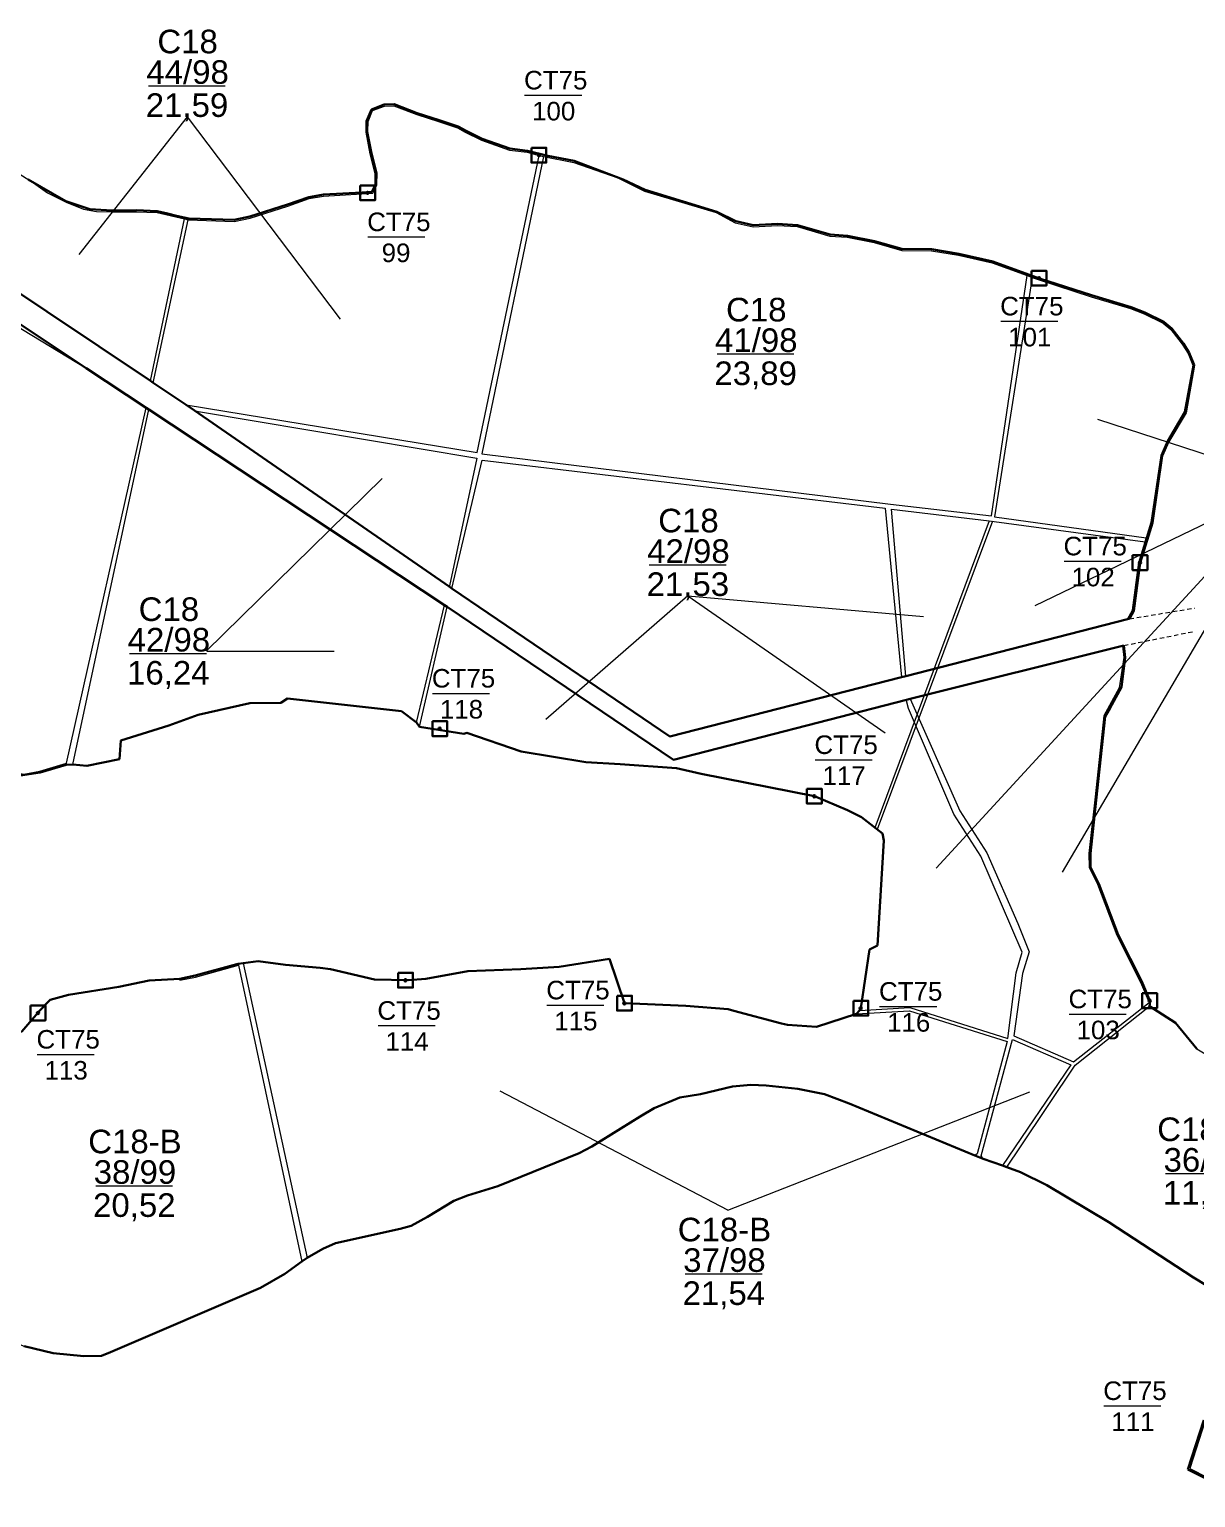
# Model space of a CAD drawing. Header units: metres. Extents: x 389812 to 396485, y 1540323 to 1543563.
# Drawn here: x 393533 to 395104, y 1541527 to 1543506 of the extents above; entities that cross this region are included whole.
import ezdxf
from ezdxf.enums import TextEntityAlignment as Align

# ---------------------------------------------------------------- set-up
doc = ezdxf.new("R2010")
doc.units = ezdxf.units.M
doc.header["$MEASUREMENT"] = 0
doc.linetypes.add('DGN Style 2', pattern=[9.82123, 5.892738, -3.928492])
doc.layers.add('RanhOne', color=1, linetype='Continuous', lineweight=0)
doc.styles.add('Style-Arial', font='arial.ttf')
doc.styles.add('Style-vnarial', font='vnarial.shx')

# ---------------------------------------------------------------- blocks, each defined once
blk = doc.blocks.new('*U0')
at = {"color": 0, "linetype": 'Continuous', "lineweight": -2, "ltscale": 10, "flags": 128}
blk.add_lwpolyline([(-150, 150), (150, 150), (150, -150), (-150, -150), (-150, 150)], close=True, dxfattribs=at)
at = {"color": 0, "linetype": 'Continuous', "lineweight": -2, "ltscale": 10}
blk.add_circle((-0.02828, 0.016065), 22.5, dxfattribs=at)
blk = doc.blocks.new('*U9')
at = {"layer": 'RanhOne', "color": 3, "linetype": 'Continuous', "lineweight": 13}
blk.add_line((-61.590494, 0.736004), (61.441766, 0.736004), dxfattribs=at)
at = {"layer": 'RanhOne', "color": 3, "linetype": 'Continuous', "lineweight": 13, "style": 'Style-vnarial'}
for s, p in [('CT75', (-62.927441, 13.404394)), ('99', (-31.75311, -53.404336))]:
    blk.add_text(s, height=40, dxfattribs=at).set_placement(p)
blk = doc.blocks.new('*U10')
at = {"layer": 'RanhOne', "color": 3, "linetype": 'Continuous', "lineweight": 13}
blk.add_line((-61.590481, 0.735993), (61.441778, 0.735993), dxfattribs=at)
at = {"layer": 'RanhOne', "color": 3, "linetype": 'Continuous', "lineweight": 13, "style": 'Style-vnarial'}
for s, p in [('CT75', (-62.927429, 13.404383)), ('100', (-45.630649, -53.404347))]:
    blk.add_text(s, height=40, dxfattribs=at).set_placement(p)
blk = doc.blocks.new('*U11')
at = {"layer": 'RanhOne', "color": 3, "linetype": 'Continuous', "lineweight": 13}
blk.add_line((-61.590481, 0.735993), (61.441778, 0.735993), dxfattribs=at)
at = {"layer": 'RanhOne', "color": 3, "linetype": 'Continuous', "lineweight": 13, "style": 'Style-vnarial'}
for s, p in [('CT75', (-62.927429, 13.404383)), ('101', (-45.630649, -53.404347))]:
    blk.add_text(s, height=40, dxfattribs=at).set_placement(p)
blk = doc.blocks.new('*U12')
at = {"layer": 'RanhOne', "color": 3, "linetype": 'Continuous', "lineweight": 13}
blk.add_line((-61.590481, 0.735993), (61.441778, 0.735993), dxfattribs=at)
at = {"layer": 'RanhOne', "color": 3, "linetype": 'Continuous', "lineweight": 13, "style": 'Style-vnarial'}
for s, p in [('CT75', (-62.927429, 13.404383)), ('102', (-45.630649, -53.404347))]:
    blk.add_text(s, height=40, dxfattribs=at).set_placement(p)
blk = doc.blocks.new('*U13')
at = {"layer": 'RanhOne', "color": 3, "linetype": 'Continuous', "lineweight": 13}
blk.add_line((-61.590481, 0.735993), (61.441778, 0.735993), dxfattribs=at)
at = {"layer": 'RanhOne', "color": 3, "linetype": 'Continuous', "lineweight": 13, "style": 'Style-vnarial'}
for s, p in [('CT75', (-62.927429, 13.404383)), ('103', (-45.630649, -53.404347))]:
    blk.add_text(s, height=40, dxfattribs=at).set_placement(p)
blk = doc.blocks.new('*U21')
at = {"layer": 'RanhOne', "color": 3, "linetype": 'Continuous', "lineweight": 13}
blk.add_line((-61.590481, 0.735993), (61.441778, 0.735993), dxfattribs=at)
at = {"layer": 'RanhOne', "color": 3, "linetype": 'Continuous', "lineweight": 13, "style": 'Style-vnarial'}
for s, p in [('CT75', (-62.927429, 13.404383)), ('111', (-45.630649, -53.404347))]:
    blk.add_text(s, height=40, dxfattribs=at).set_placement(p)
blk = doc.blocks.new('*U23')
at = {"layer": 'RanhOne', "color": 3, "linetype": 'Continuous', "lineweight": 13}
blk.add_line((-61.590481, 0.735993), (61.441778, 0.735993), dxfattribs=at)
at = {"layer": 'RanhOne', "color": 3, "linetype": 'Continuous', "lineweight": 13, "style": 'Style-vnarial'}
for s, p in [('CT75', (-62.927429, 13.404383)), ('113', (-45.630649, -53.404347))]:
    blk.add_text(s, height=40, dxfattribs=at).set_placement(p)
blk = doc.blocks.new('*U24')
at = {"layer": 'RanhOne', "color": 3, "linetype": 'Continuous', "lineweight": 13}
blk.add_line((-61.590481, 0.735993), (61.441778, 0.735993), dxfattribs=at)
at = {"layer": 'RanhOne', "color": 3, "linetype": 'Continuous', "lineweight": 13, "style": 'Style-vnarial'}
for s, p in [('CT75', (-62.927429, 13.404383)), ('114', (-45.630649, -53.404347))]:
    blk.add_text(s, height=40, dxfattribs=at).set_placement(p)
blk = doc.blocks.new('*U25')
at = {"layer": 'RanhOne', "color": 3, "linetype": 'Continuous', "lineweight": 13}
blk.add_line((-61.590481, 0.735993), (61.441778, 0.735993), dxfattribs=at)
at = {"layer": 'RanhOne', "color": 3, "linetype": 'Continuous', "lineweight": 13, "style": 'Style-vnarial'}
for s, p in [('CT75', (-62.927429, 13.404383)), ('115', (-45.630649, -53.404347))]:
    blk.add_text(s, height=40, dxfattribs=at).set_placement(p)
blk = doc.blocks.new('*U26')
at = {"layer": 'RanhOne', "color": 3, "linetype": 'Continuous', "lineweight": 13}
blk.add_line((-61.590481, 0.735993), (61.441778, 0.735993), dxfattribs=at)
at = {"layer": 'RanhOne', "color": 3, "linetype": 'Continuous', "lineweight": 13, "style": 'Style-vnarial'}
for s, p in [('CT75', (-62.927429, 13.404383)), ('116', (-45.630649, -53.404347))]:
    blk.add_text(s, height=40, dxfattribs=at).set_placement(p)
blk = doc.blocks.new('*U27')
at = {"layer": 'RanhOne', "color": 3, "linetype": 'Continuous', "lineweight": 13}
blk.add_line((-61.590481, 0.735993), (61.441778, 0.735993), dxfattribs=at)
at = {"layer": 'RanhOne', "color": 3, "linetype": 'Continuous', "lineweight": 13, "style": 'Style-vnarial'}
for s, p in [('CT75', (-62.927429, 13.404383)), ('117', (-45.630649, -53.404347))]:
    blk.add_text(s, height=40, dxfattribs=at).set_placement(p)
blk = doc.blocks.new('*U28')
at = {"layer": 'RanhOne', "color": 3, "linetype": 'Continuous', "lineweight": 13}
blk.add_line((-61.590481, 0.735993), (61.441778, 0.735993), dxfattribs=at)
at = {"layer": 'RanhOne', "color": 3, "linetype": 'Continuous', "lineweight": 13, "style": 'Style-vnarial'}
for s, p in [('CT75', (-62.927429, 13.404383)), ('118', (-45.630649, -53.404347))]:
    blk.add_text(s, height=40, dxfattribs=at).set_placement(p)
blk = doc.blocks.new('*U45')
at = {"layer": 'RanhOne', "color": 3, "linetype": 'Continuous', "lineweight": 13}
blk.add_line((-66.520877, -1.660429), (63.750129, -1.660429), dxfattribs=at)
at = {"layer": 'RanhOne', "color": 3, "linetype": 'Continuous', "lineweight": 13, "style": 'Style-Arial'}
blk.add_text('21,59', height=40, dxfattribs=at).set_placement((-1.025137, -54.422685), align=Align.CENTER)
at = {"layer": 'RanhOne', "color": 3, "linetype": 'Continuous', "lineweight": 13, "insert": (-0.000029, 1.089388), "char_height": 40, "attachment_point": 8, "line_spacing_factor": 0.776524, "style": 'Style-Arial'}
blk.add_mtext('C18\\P44/98', dxfattribs=at)
blk = doc.blocks.new('*U46')
at = {"layer": 'RanhOne', "color": 3, "linetype": 'Continuous', "lineweight": 13}
blk.add_line((-66.520877, -1.660429), (63.750129, -1.660429), dxfattribs=at)
at = {"layer": 'RanhOne', "color": 3, "linetype": 'Continuous', "lineweight": 13, "style": 'Style-Arial'}
blk.add_text('23,89', height=40, dxfattribs=at).set_placement((-1.025137, -54.422685), align=Align.CENTER)
at = {"layer": 'RanhOne', "color": 3, "linetype": 'Continuous', "lineweight": 13, "insert": (-0.000029, 1.089388), "char_height": 40, "attachment_point": 8, "line_spacing_factor": 0.776524, "style": 'Style-Arial'}
blk.add_mtext('C18\\P41/98', dxfattribs=at)
blk = doc.blocks.new('*U47')
at = {"layer": 'RanhOne', "color": 3, "linetype": 'Continuous', "lineweight": 13}
blk.add_line((-66.520877, -1.660429), (63.750129, -1.660429), dxfattribs=at)
at = {"layer": 'RanhOne', "color": 3, "linetype": 'Continuous', "lineweight": 13, "style": 'Style-Arial'}
blk.add_text('21,53', height=40, dxfattribs=at).set_placement((-1.025137, -54.422685), align=Align.CENTER)
at = {"layer": 'RanhOne', "color": 3, "linetype": 'Continuous', "lineweight": 13, "insert": (-0.000029, 1.089388), "char_height": 40, "attachment_point": 8, "line_spacing_factor": 0.776524, "style": 'Style-Arial'}
blk.add_mtext('C18\\P42/98', dxfattribs=at)
blk = doc.blocks.new('*U49')
at = {"layer": 'RanhOne', "color": 3, "linetype": 'Continuous', "lineweight": 13}
blk.add_line((-66.520877, -1.660429), (63.750129, -1.660429), dxfattribs=at)
at = {"layer": 'RanhOne', "color": 3, "linetype": 'Continuous', "lineweight": 13, "style": 'Style-Arial'}
blk.add_text('20,52', height=40, dxfattribs=at).set_placement((-1.025137, -54.422685), align=Align.CENTER)
at = {"layer": 'RanhOne', "color": 3, "linetype": 'Continuous', "lineweight": 13, "insert": (-0.000029, 1.089388), "char_height": 40, "attachment_point": 8, "line_spacing_factor": 0.776524, "style": 'Style-Arial'}
blk.add_mtext('C18-B\\P38/99', dxfattribs=at)
blk = doc.blocks.new('*U50')
at = {"layer": 'RanhOne', "color": 3, "linetype": 'Continuous', "lineweight": 13}
blk.add_line((-66.520877, -1.660429), (63.750129, -1.660429), dxfattribs=at)
at = {"layer": 'RanhOne', "color": 3, "linetype": 'Continuous', "lineweight": 13, "style": 'Style-Arial'}
blk.add_text('21,54', height=40, dxfattribs=at).set_placement((-1.025137, -54.422685), align=Align.CENTER)
at = {"layer": 'RanhOne', "color": 3, "linetype": 'Continuous', "lineweight": 13, "insert": (-0.000029, 1.089388), "char_height": 40, "attachment_point": 8, "line_spacing_factor": 0.776524, "style": 'Style-Arial'}
blk.add_mtext('C18-B\\P37/98', dxfattribs=at)
blk = doc.blocks.new('*U51')
at = {"layer": 'RanhOne', "color": 3, "linetype": 'Continuous', "lineweight": 13}
blk.add_line((-66.520877, -1.660429), (63.750129, -1.660429), dxfattribs=at)
at = {"layer": 'RanhOne', "color": 3, "linetype": 'Continuous', "lineweight": 13, "style": 'Style-Arial'}
blk.add_text('11,67', height=40, dxfattribs=at).set_placement((-1.025137, -54.422685), align=Align.CENTER)
at = {"layer": 'RanhOne', "color": 3, "linetype": 'Continuous', "lineweight": 13, "insert": (-0.000029, 1.089388), "char_height": 40, "attachment_point": 8, "line_spacing_factor": 0.776524, "style": 'Style-Arial'}
blk.add_mtext('C18-C\\P36/98', dxfattribs=at)

msp = doc.modelspace()

# ---------------------------------------------------------------- linework, layer by layer
at = {"layer": 'RanhOne', "color": 3, "linetype": 'Continuous', "lineweight": 30}
for p, q in [((393986.965, 1543382.33), (393993.329, 1543398.306)), ((393993.329, 1543398.306), (394010.477, 1543404.947)), ((394010.477, 1543404.947), (394024.054, 1543405.403)), ((394024.054, 1543405.403), (394055.138, 1543393.464)), ((393986.802, 1543368.305), (393986.965, 1543382.33)), ((394055.138, 1543393.464), (394084.567, 1543384.104)), ((394084.567, 1543384.104), (394110.383, 1543375.282)), ((393986.802, 1543368.305), (393992.397, 1543338.988)), ((394110.383, 1543375.282), (394120.903, 1543369.303)), ((394120.903, 1543369.303), (394142.569, 1543358.915)), ((394142.569, 1543358.915), (394180.081, 1543345.533)), ((393992.397, 1543338.988), (393999.031, 1543312.551)), ((394180.081, 1543345.533), (394203.614, 1543342.709)), ((394203.614, 1543342.709), (394231.317, 1543335.801)), ((394231.317, 1543335.801), (394266.774, 1543328.895)), ((394266.774, 1543328.895), (394332.63, 1543303.76)), ((393530.98, 1543303.99), (393581.67, 1543274.81)), ((393994.147, 1543287.318), (393998.709, 1543297.301)), ((393998.709, 1543297.301), (393999.031, 1543312.551)), ((394332.63, 1543303.76), (394362.082, 1543290.132)), ((393880.236, 1543270.063), (393908.999, 1543280.125)), ((393908.999, 1543280.125), (393928.697, 1543283.496)), ((393928.697, 1543283.496), (393989.686, 1543286.881)), ((393989.686, 1543286.881), (393994.147, 1543287.318)), ((394362.082, 1543290.132), (394458.6561, 1543260.2514)), ((393333.148, 1543274.856), (393695.5722, 1543032.304)), ((393581.67, 1543274.81), (393614.15, 1543263.8)), ((393614.15, 1543263.8), (393644.254, 1543262.102)), ((393644.254, 1543262.102), (393676.863, 1543262.541)), ((393676.863, 1543262.541), (393704.9534, 1543261.2989)), ((393704.9534, 1543261.2989), (393718.59, 1543258.25)), ((393718.59, 1543258.25), (393730.61, 1543254.77)), ((393829.461, 1543253.861), (393880.236, 1543270.063)), ((394458.6561, 1543260.2514), (394484.269, 1543247.521)), ((393730.61, 1543254.77), (393747.547, 1543251.494)), ((393747.547, 1543251.494), (393808.42, 1543249.386)), ((393808.42, 1543249.386), (393829.461, 1543253.861)), ((394484.269, 1543247.521), (394507.936, 1543242.226)), ((394507.936, 1543242.226), (394540.426, 1543244.13)), ((394540.426, 1543244.13), (394567.495, 1543242.349)), ((394567.495, 1543242.349), (394611.444, 1543229.657)), ((394611.444, 1543229.657), (394634.705, 1543227.947)), ((394634.705, 1543227.947), (394671.402, 1543220.808)), ((394671.402, 1543220.808), (394708.23, 1543210.362)), ((394708.23, 1543210.362), (394748.117, 1543209.916)), ((394748.117, 1543209.916), (394784.809, 1543203.724)), ((394784.809, 1543203.724), (394830.631, 1543193.289)), ((394830.631, 1543193.289), (394893.678, 1543170.451)), ((394893.678, 1543170.451), (394963.843, 1543147.798)), ((394963.843, 1543147.798), (395016.981, 1543131.915)), ((393478.5163, 1543136.1066), (393609.0656, 1543049.6877)), ((395016.981, 1543131.915), (395035.396, 1543124.716)), ((395035.396, 1543124.716), (395061.205, 1543112.141)), ((395061.205, 1543112.141), (395072.14, 1543103.251)), ((395072.14, 1543103.251), (395087.503, 1543082.873)), ((395087.503, 1543082.873), (395095.522, 1543070.206)), ((395095.522, 1543070.206), (395102.253, 1543054.03)), ((393609.0656, 1543049.6877), (393690.039, 1542996.0863)), ((395090.653, 1542989.923), (395102.253, 1543054.03)), ((393695.5722, 1543032.304), (393699.347, 1543029.7777)), ((393699.347, 1543029.7777), (393743.88, 1542999.974)), ((393743.88, 1542999.974), (393754.9034, 1542992.3594)), ((393690.039, 1542996.0863), (393693.6985, 1542993.6639)), ((393693.6985, 1542993.6639), (394091.8545, 1542730.0992)), ((393754.9034, 1542992.3594), (394098.3503, 1542755.1151)), ((395067.481, 1542950.66), (395090.653, 1542989.923)), ((395058.98, 1542931.294), (395067.481, 1542950.66)), ((395045.716, 1542840.93), (395058.98, 1542931.294)), ((395029.386, 1542787.08), (395045.716, 1542840.93)), ((395020.719, 1542722.643), (395029.386, 1542787.08)), ((394098.3503, 1542755.1151), (394101.861, 1542752.69)), ((394101.861, 1542752.69), (394395.5829, 1542553.2482)), ((394091.8545, 1542730.0992), (394095.281, 1542727.831)), ((394095.281, 1542727.831), (394400.4114, 1542521.5462)), ((395015.008, 1542711.769), (395020.719, 1542722.643)), ((394713.4903, 1542634.6058), (395012.3982, 1542711.1011)), ((395012.3982, 1542711.1011), (395015.008, 1542711.769)), ((394719.339, 1542603.735), (395005.5349, 1542675.2701)), ((395005.5349, 1542675.2701), (395007.495, 1542675.76)), ((395007.495, 1542675.76), (395009.173, 1542659.474)), ((395004.01, 1542619.65), (395009.173, 1542659.474)), ((394395.5829, 1542553.2482), (394707.6897, 1542633.1213)), ((394707.6897, 1542633.1213), (394713.4903, 1542634.6058)), ((393871.168, 1542598.579), (393880.336, 1542604.265)), ((393880.336, 1542604.265), (394033.773, 1542587.24)), ((394714.3943, 1542602.4607), (394719.339, 1542603.735)), ((394988.3, 1542590.64), (395004.01, 1542619.65)), ((393760.04, 1542582.16), (393829.774, 1542597.869)), ((393829.774, 1542597.869), (393871.168, 1542598.579)), ((394033.773, 1542587.24), (394054.341, 1542572.05)), ((394400.4114, 1542521.5462), (394714.3943, 1542602.4607)), ((394982.111, 1542580.129), (394988.3, 1542590.64)), ((393655.58, 1542547.86), (393720.59, 1542567.85)), ((393720.59, 1542567.85), (393760.04, 1542582.16)), ((394054.341, 1542572.05), (394058.031, 1542566.056)), ((394058.031, 1542566.056), (394117.942, 1542556.555)), ((394970.128, 1542467.43), (394982.111, 1542580.129)), ((393654.099, 1542522.502), (393655.58, 1542547.86)), ((394117.942, 1542556.555), (394121.81, 1542558.1)), ((394121.81, 1542558.1), (394194.99, 1542532.95)), ((394194.99, 1542532.95), (394282.52, 1542518.53)), ((393546.929, 1542504.487), (393582.118, 1542514.79)), ((393582.118, 1542514.79), (393591.148, 1542515.575)), ((393591.148, 1542515.575), (393610.015, 1542513.431)), ((393610.015, 1542513.431), (393654.099, 1542522.502)), ((394282.52, 1542518.53), (394328.76, 1542515.75)), ((394328.76, 1542515.75), (394404.51, 1542510.32)), ((394404.51, 1542510.32), (394437.655, 1542502.735)), ((393512.11, 1542499.2), (393546.929, 1542504.487)), ((394437.655, 1542502.735), (394590.316, 1542472.635)), ((394590.316, 1542472.635), (394635.037, 1542453.687)), ((394962.33, 1542395.26), (394970.128, 1542467.43)), ((394635.037, 1542453.687), (394653.661, 1542444.281)), ((394653.661, 1542444.281), (394681.936, 1542422.348)), ((394675.544, 1542271.213), (394683.896, 1542412.873)), ((394681.936, 1542422.348), (394683.896, 1542412.873)), ((394962.33, 1542395.26), (394962.532, 1542377.067)), ((394962.532, 1542377.067), (394973.69, 1542354.716)), ((394973.69, 1542354.716), (394999.841, 1542285.968)), ((394664.615, 1542266.12), (394675.544, 1542271.213)), ((394999.841, 1542285.968), (395031.523, 1542222.797)), ((393813.9697, 1542246.5717), (393820.7354, 1542247.4913)), ((393820.7354, 1542247.4913), (393840.848, 1542250.225)), ((393840.848, 1542250.225), (393877.835, 1542245.319)), ((394246.469, 1542242.464), (394314.405, 1542253.408)), ((394314.405, 1542253.408), (394334.297, 1542193.562)), ((394652.812, 1542187.082), (394664.615, 1542266.12)), ((393735.088, 1542226.615), (393756.067, 1542230.858)), ((393756.067, 1542230.858), (393811.956, 1542246.298)), ((393811.956, 1542246.298), (393813.9697, 1542246.5717)), ((393877.835, 1542245.319), (393924.22, 1542241.3)), ((393924.22, 1542241.3), (393938.3164, 1542239.3081)), ((393938.3164, 1542239.3081), (393997.611, 1542225.483)), ((394066.5672, 1542226.6175), (394123.327, 1542236.737)), ((394123.327, 1542236.737), (394194.624, 1542239.623)), ((394194.624, 1542239.623), (394246.469, 1542242.464)), ((393585.104, 1542204.686), (393653.206, 1542215.881)), ((393653.206, 1542215.881), (393694.074, 1542224.326)), ((393694.074, 1542224.326), (393735.088, 1542226.615)), ((393997.611, 1542225.483), (394043.11, 1542224.5)), ((394043.11, 1542224.5), (394066.5672, 1542226.6175)), ((395031.523, 1542222.797), (395042.977, 1542195.873)), ((393546.968, 1542184.061), (393560.762, 1542198.204)), ((393560.762, 1542198.204), (393585.104, 1542204.686)), ((394334.297, 1542193.562), (394417.297, 1542189.851)), ((394417.297, 1542189.851), (394474.1964, 1542185.6931)), ((395042.061, 1542189.73), (395042.977, 1542195.873)), ((395042.061, 1542189.73), (395077.041, 1542167.152)), ((393522.41, 1542155.621), (393546.968, 1542184.061)), ((394474.1964, 1542185.6931), (394481.9, 1542183.22)), ((394481.9, 1542183.22), (394546.09, 1542166.33)), ((394593.059, 1542161.57), (394646.862, 1542179.486)), ((394646.862, 1542179.486), (394650.9897, 1542183.8142)), ((394650.9897, 1542183.8142), (394652.812, 1542187.082)), ((394546.09, 1542166.33), (394554.281, 1542164.657)), ((394554.281, 1542164.657), (394593.059, 1542161.57)), ((395077.041, 1542167.152), (395105.697, 1542132.322)), ((394408.883, 1542066.53), (394436.83, 1542070.871)), ((394436.83, 1542070.871), (394479.869, 1542081.117)), ((394479.869, 1542081.117), (394504.567, 1542083.37)), ((394504.567, 1542083.37), (394525.377, 1542082.714)), ((394525.377, 1542082.714), (394567.781, 1542078.173)), ((394567.781, 1542078.173), (394604.063, 1542070.81)), ((394604.063, 1542070.81), (394636.973, 1542058.505)), ((394355.654, 1542040.667), (394374.348, 1542052.197)), ((394374.348, 1542052.197), (394408.883, 1542066.53)), ((394636.973, 1542058.505), (394806.666, 1541988.32)), ((394290.38, 1542000.662), (394355.654, 1542040.667)), ((394163.882, 1541946.906), (394273.268, 1541991.336)), ((394273.268, 1541991.336), (394290.38, 1542000.662)), ((394806.666, 1541988.32), (394817.769, 1541984.027)), ((394817.769, 1541984.027), (394844.001, 1541974.906)), ((394844.001, 1541974.906), (394849.438, 1541972.62)), ((394849.438, 1541972.62), (394867.853, 1541965.786)), ((394867.853, 1541965.786), (394903.585, 1541948.248)), ((394104.471, 1541927.375), (394122.997, 1541934.326)), ((394122.997, 1541934.326), (394163.882, 1541946.906)), ((394903.585, 1541948.248), (394987.25, 1541898.549)), ((394068.96, 1541905.832), (394104.471, 1541927.375)), ((394032.267, 1541889.491), (394047.055, 1541893.733)), ((394047.055, 1541893.733), (394068.96, 1541905.832)), ((394987.25, 1541898.549), (395101.235, 1541824.065)), ((393945.111, 1541870.135), (394032.267, 1541889.491)), ((393906.777, 1541850.177), (393927.804, 1541862.657)), ((393927.804, 1541862.657), (393945.111, 1541870.135)), ((393876.61, 1541828.887), (393899.699, 1541845.519)), ((393899.699, 1541845.519), (393906.777, 1541850.177)), ((393844.074, 1541810.109), (393876.61, 1541828.887)), ((395101.235, 1541824.065), (395219.897, 1541750.734)), ((393642.023, 1541723.027), (393844.074, 1541810.109)), ((393525.534, 1541731.529), (393564.688, 1541721.671)), ((393564.688, 1541721.671), (393605.828, 1541718.019)), ((393605.828, 1541718.019), (393629.828, 1541718.266)), ((393629.828, 1541718.266), (393642.023, 1541723.027)), ((395093.559, 1541565.187), (395115.051, 1541631.46)), ((395093.559, 1541565.187), (395168.788, 1541527.139))]:
    msp.add_line(p, q, dxfattribs=at)
at = {"layer": 'RanhOne', "color": 7, "linetype": 'Continuous', "lineweight": 0}
for p, q in [((393744.951843, 1543388.276016), (393599.390867, 1543202.685726)), ((393744.951843, 1543388.276016), (393951.517828, 1543115.475751)), ((395232.307712, 1542895.782286), (394972.250645, 1542980.569762)), ((393770.608564, 1542668.12088), (394008.051973, 1542900.680813)), ((395232.307712, 1542895.782286), (394754.594186, 1542375.752436)), ((395232.307712, 1542895.782286), (394887.449427, 1542729.033584)), ((395232.307712, 1542895.782286), (394924.196622, 1542370.099937)), ((394825.843, 1542843.841), (394671.871477, 1542430.154849)), ((394830.209615, 1542843.251702), (394674.756777, 1542427.877075)), ((394419.82406, 1542742.542346), (394228.422821, 1542576.012378)), ((394419.82406, 1542742.542346), (394737.230127, 1542714.902338)), ((394419.82406, 1542742.542346), (394685.541766, 1542558.247383)), ((393772.223825, 1542668.12088), (393943.441522, 1542668.12088)), ((394473.464552, 1541914.711267), (394166.95224, 1542075.181247)), ((394473.464552, 1541914.711267), (394880.60929, 1542074.200711))]:
    msp.add_line(p, q, dxfattribs=at)
at = {"layer": 'RanhOne', "color": 3, "linetype": 'Continuous', "lineweight": 0}
for p, q in [((394219.601, 1543336.443), (394225.169, 1543334.709)), ((393695.5722, 1543032.304), (393741.7651, 1543250.7852)), ((393699.347, 1543029.7777), (393746.4184, 1543249.7031)), ((393741.7651, 1543250.7852), (393746.4184, 1543249.7031)), ((394877.166, 1543174.3051), (394883.9198, 1543171.8586)), ((393609.0656, 1543049.6877), (393690.039, 1542996.0863)), ((393695.5722, 1543032.304), (393699.347, 1543029.7777)), ((393699.347, 1543029.7777), (393743.88, 1542999.974)), ((393743.88, 1542999.974), (393754.9034, 1542992.3594)), ((393582.6182, 1542517.0204), (393690.039, 1542996.0863)), ((393591.148, 1542515.575), (393693.6985, 1542993.6639)), ((393690.039, 1542996.0863), (393693.6985, 1542993.6639)), ((393693.6985, 1542993.6639), (394091.8545, 1542730.0992)), ((393754.9034, 1542992.3594), (394098.3503, 1542755.1151)), ((395035.8673, 1542815.3448), (395037.5523, 1542820.901)), ((394098.3503, 1542755.1151), (394101.861, 1542752.69)), ((394054.341, 1542572.05), (394091.8545, 1542730.0992)), ((394058.031, 1542566.056), (394095.281, 1542727.831)), ((394091.8545, 1542730.0992), (394095.281, 1542727.831)), ((394713.4903, 1542634.6058), (395012.3982, 1542711.1011)), ((394719.339, 1542603.735), (395005.5349, 1542675.2701)), ((394707.6897, 1542633.1213), (394713.4903, 1542634.6058)), ((394714.3943, 1542602.4607), (394719.339, 1542603.735)), ((394054.341, 1542572.05), (394058.031, 1542566.056)), ((393582.118, 1542514.79), (393582.6182, 1542517.0204)), ((393582.118, 1542514.79), (393591.148, 1542515.575)), ((393813.9697, 1542246.5717), (393820.7354, 1542247.4913)), ((393820.7354, 1542247.4913), (393906.777, 1541850.177)), ((393813.9697, 1542246.5717), (393814.367, 1542244.713)), ((393814.367, 1542244.713), (393899.699, 1541845.519)), ((395041.3487, 1542194.5914), (395042.977, 1542195.873)), ((395042.061, 1542189.73), (395042.977, 1542195.873)), ((394646.862, 1542179.486), (394650.9897, 1542183.8142)), ((394806.666, 1541988.32), (394817.769, 1541984.027)), ((394817.769, 1541984.027), (394844.001, 1541974.906)), ((394844.001, 1541974.906), (394849.438, 1541972.62)), ((393899.699, 1541845.519), (393906.777, 1541850.177))]:
    msp.add_line(p, q, dxfattribs=at)
at = {"layer": 'RanhOne', "color": 3, "linetype": 'DGN Style 2', "lineweight": 0}
for p, q in [((395015.008, 1542711.769), (395102.474635, 1542726.288657)), ((395007.495, 1542675.76), (395102.92264, 1542694.980507))]:
    msp.add_line(p, q, dxfattribs=at)
at = {"layer": 'RanhOne', "color": 3, "linetype": 'Continuous', "lineweight": 13}
msp.add_line((393667.658278, 1542665.026438), (393771.210238, 1542665.026438), dxfattribs=at)
at = {"layer": 'RanhOne', "color": 3, "linetype": 'Continuous', "lineweight": 0, "flags": 128}
for points in [[(393431.7469, 1543396.1816), (393407.42, 1543367.638), (393385.214, 1543342.876), (393338.806, 1543284.049), (393333.148, 1543274.856), (393695.5722, 1543032.304)], [(393431.7469, 1543396.1816), (393437.4629, 1543389.2732), (393457.9382, 1543359.4452), (393470.4323, 1543343.049), (393483.0475, 1543330.9841), (393503.6727, 1543321.3524), (393538.0512, 1543299.3026), (393556.7426, 1543286.1516), (393582.006, 1543273.3283), (393605.4001, 1543264.1418), (393622.8579, 1543260.7891), (393644.2353, 1543260.1016), (393676.8357, 1543260.5405), (393704.6994, 1543259.4043), (393741.7651, 1543250.7852)], [(395012.3982, 1542711.1011), (395015.008, 1542711.769), (395020.719, 1542722.643), (395029.386, 1542787.08), (395045.716, 1542840.93), (395058.98, 1542931.294), (395067.481, 1542950.66), (395090.653, 1542989.923), (395102.253, 1543054.03), (395095.522, 1543070.206), (395087.503, 1543082.873), (395072.14, 1543103.251), (395061.205, 1543112.141), (395035.396, 1543124.716), (395016.981, 1543131.915), (394963.843, 1543147.798), (394893.678, 1543170.451), (394830.631, 1543193.289), (394784.809, 1543203.724), (394748.117, 1543209.916), (394708.23, 1543210.362), (394671.402, 1543220.808), (394634.705, 1543227.947), (394611.444, 1543229.657), (394567.495, 1543242.349), (394540.426, 1543244.13), (394507.936, 1543242.226), (394484.269, 1543247.521), (394458.6561, 1543260.2514), (394362.082, 1543290.132), (394332.63, 1543303.76), (394266.774, 1543328.895), (394231.317, 1543335.801), (394203.614, 1543342.709), (394180.081, 1543345.533), (394142.569, 1543358.915), (394120.903, 1543369.303), (394110.383, 1543375.282), (394084.567, 1543384.104), (394055.138, 1543393.464), (394024.054, 1543405.403), (394010.477, 1543404.947), (393993.329, 1543398.306), (393986.965, 1543382.33), (393986.802, 1543368.305), (393992.397, 1543338.988), (393999.031, 1543312.551), (393998.709, 1543297.301), (393994.147, 1543287.318), (393989.686, 1543286.881), (393928.697, 1543283.496), (393908.999, 1543280.125), (393880.236, 1543270.063), (393829.461, 1543253.861), (393808.42, 1543249.386), (393747.547, 1543251.494), (393730.61, 1543254.77), (393718.59, 1543258.25), (393704.9534, 1543261.2989), (393676.863, 1543262.541), (393644.254, 1543262.102), (393614.15, 1543263.8), (393581.67, 1543274.81), (393530.98, 1543303.99)], [(393746.4184, 1543249.7031), (393808.596, 1543247.3787), (393829.9743, 1543251.9254), (393880.8703, 1543268.1661), (393909.5014, 1543278.1819), (393928.9247, 1543281.5059), (393995.4656, 1543285.3916), (394000.6998, 1543296.8456), (394001.0362, 1543312.7773), (393994.3508, 1543339.4192), (393988.8042, 1543368.4826), (393988.9605, 1543381.9351), (393994.8643, 1543396.7559), (394010.8831, 1543402.9595), (394023.7156, 1543403.3905), (394054.4758, 1543391.5759), (394083.9405, 1543382.2045), (394109.5583, 1543373.4503), (394119.9754, 1543367.5297), (394141.7986, 1543357.0664), (394179.6201, 1543343.574), (394203.2515, 1543340.7382), (394219.601, 1543336.443)], [(393182.299, 1543334.079), (393184.8175, 1543336.5139), (393299.735, 1543244.775), (393302.5797, 1543242.7407), (393310.3691, 1543251.9344), (393334.766, 1543231.264), (393478.5163, 1543136.1066), (393609.0656, 1543049.6877)], [(393743.88, 1542999.974), (394135.972, 1542935.786), (394219.601, 1543336.443)], [(394225.169, 1543334.709), (394142.242, 1542934.236), (394692.813, 1542866.109), (394828.851, 1542850.507), (394877.166, 1543174.3051)], [(394225.169, 1543334.709), (394266.247, 1543326.9601), (394325.5828, 1543306.0055), (394361.3455, 1543288.2648), (394458.1393, 1543259.2821), (394483.5646, 1543245.6292), (394507.773, 1543240.213), (394540.4188, 1543242.1261), (394567.1479, 1543240.3675), (394611.0894, 1543227.6777), (394634.4398, 1543225.9611), (394670.9373, 1543218.8609), (394707.9409, 1543208.3651), (394747.9383, 1543207.9179), (394784.4202, 1543201.7613), (394830.0662, 1543191.3664), (394877.166, 1543174.3051)], [(393116.717, 1543017.997), (393300.86, 1543236.5), (393609.0656, 1543049.6877)], [(394883.9198, 1543171.8586), (394833.163, 1542849.366), (395037.5523, 1542820.901)], [(394883.9198, 1543171.8586), (394892.9968, 1543168.5706), (394963.2493, 1543145.888), (395016.3294, 1543130.0223), (395034.5926, 1543122.8827), (395060.122, 1543110.4439), (395070.6895, 1543101.8527), (395085.8568, 1543081.7342), (395093.741, 1543069.2803), (395100.18, 1543053.806), (395088.7487, 1542990.6313), (395065.6978, 1542951.5735), (395057.0403, 1542931.8511), (395043.7588, 1542841.3678), (395037.5523, 1542820.901)], [(393116.717, 1543017.997), (393117.5322, 1542998.6196), (393325.2414, 1542866.0314), (393372.6207, 1542852.3543), (393401.7944, 1542837.5777), (393417.5849, 1542822.7641), (393420.039, 1542800.3569), (393419.4206, 1542733.7652), (393417.6271, 1542721.6803), (393410.8346, 1542712.9556), (393378.1953, 1542697.5183), (393362.9389, 1542688.019), (393356.9121, 1542668.1224), (393354.147, 1542651.3559), (393353.4775, 1542629.4642), (393355.1777, 1542625.4764), (393404.4691, 1542592.6323), (393438.9299, 1542566.0874), (393473.7126, 1542535.6622), (393509.4092, 1542505.2764), (393525.0088, 1542502.5514), (393546.4686, 1542506.4362), (393582.6182, 1542517.0204)], [(393754.9034, 1542992.3594), (393760.544, 1542991.194), (394135.548, 1542928.501), (394098.581, 1542756.002), (394098.3503, 1542755.1151)], [(394101.861, 1542752.69), (394142.556, 1542925.723), (394685.888, 1542860.751), (394707.6897, 1542633.1213)], [(394713.4903, 1542634.6058), (394694.353, 1542859.759), (394825.843, 1542843.841), (395035.8673, 1542815.3448)], [(395012.3982, 1542711.1011), (395018.784, 1542723.26), (395027.4253, 1542787.5062), (395035.8673, 1542815.3448)], [(394101.861, 1542752.69), (394395.5829, 1542553.2482), (394707.6897, 1542633.1213)], [(394095.281, 1542727.831), (394400.4114, 1542521.5462), (394714.3943, 1542602.4607)], [(395005.5349, 1542675.2701), (395007.1577, 1542659.5199), (395001.0302, 1542618.49), (394980.165, 1542580.7426), (394968.1394, 1542467.6432), (394960.3288, 1542395.3567), (394960.5372, 1542376.5851), (394971.8561, 1542353.9118), (394998.0078, 1542285.1621), (395029.7071, 1542221.9564), (395041.3487, 1542194.5914)], [(395005.5349, 1542675.2701), (395007.495, 1542675.76), (395009.173, 1542659.474), (395004.01, 1542619.65), (394988.3, 1542590.64), (394982.111, 1542580.129), (394970.128, 1542467.43), (394962.33, 1542395.26), (394962.532, 1542377.067), (394973.69, 1542354.716), (394999.841, 1542285.968), (395031.523, 1542222.797), (395042.977, 1542195.873)], [(393591.148, 1542515.575), (393610.015, 1542513.431), (393654.099, 1542522.502), (393655.58, 1542547.86), (393720.59, 1542567.85), (393760.04, 1542582.16), (393829.774, 1542597.869), (393871.168, 1542598.579), (393880.336, 1542604.265), (394033.773, 1542587.24), (394054.341, 1542572.05)], [(394719.339, 1542603.735), (394786.4989, 1542452.6978), (394822.7412, 1542396.4229), (394864.2834, 1542300.8189), (394879.9208, 1542262.8162), (394870.638, 1542233.667), (394859.087, 1542149.483), (394939.543, 1542114.463), (395041.3487, 1542194.5914)], [(394650.9897, 1542183.8142), (394718.932, 1542187.904), (394850.969, 1542146.237), (394862.239, 1542234.375), (394870.098, 1542262.248), (394814.513, 1542392.023), (394778.234, 1542448.355), (394717.329, 1542590.8826), (394715.082, 1542599.361), (394714.3943, 1542602.4607)], [(394650.9897, 1542183.8142), (394652.812, 1542187.082), (394664.615, 1542266.12), (394675.544, 1542271.213), (394683.896, 1542412.873), (394681.936, 1542422.348), (394653.661, 1542444.281), (394635.037, 1542453.687), (394590.316, 1542472.635), (394437.655, 1542502.735), (394404.51, 1542510.32), (394328.76, 1542515.75), (394282.52, 1542518.53), (394194.99, 1542532.95), (394121.81, 1542558.1), (394117.942, 1542556.555), (394058.031, 1542566.056)], [(393512.11, 1542499.2), (393546.929, 1542504.487), (393582.118, 1542514.79)], [(393820.7354, 1542247.4913), (393840.848, 1542250.225), (393877.835, 1542245.319), (393924.22, 1542241.3), (393938.3164, 1542239.3081), (393997.611, 1542225.483), (394043.11, 1542224.5), (394066.5672, 1542226.6175), (394123.327, 1542236.737), (394194.624, 1542239.623), (394246.469, 1542242.464), (394314.405, 1542253.408), (394334.297, 1542193.562), (394417.297, 1542189.851), (394474.1964, 1542185.6931), (394481.9, 1542183.22), (394546.09, 1542166.33), (394554.281, 1542164.657), (394593.059, 1542161.57), (394646.862, 1542179.486)], [(393735.088, 1542226.615), (393756.067, 1542230.858), (393811.956, 1542246.298), (393813.9697, 1542246.5717)], [(393735.088, 1542226.615), (393735.4845, 1542224.6547), (393756.5321, 1542228.9116), (393814.367, 1542244.713)], [(393381.3809, 1542056.8827), (393386.851, 1542053.697), (393413.58, 1542060.08), (393463.52, 1542086.88), (393479.12, 1542096.44), (393497.25, 1542139.74), (393522.41, 1542155.621), (393546.968, 1542184.061), (393560.762, 1542198.204), (393585.104, 1542204.686), (393653.206, 1542215.881), (393694.074, 1542224.326), (393735.088, 1542226.615)], [(394849.438, 1541972.62), (394867.8252, 1542000), (394941.6595, 1542109.9453), (395042.061, 1542189.73)], [(395042.061, 1542189.73), (395077.041, 1542167.152), (395105.697, 1542132.322), (395156.224, 1542101.703)], [(394646.862, 1542179.486), (394718.471, 1542183.37), (394849.89, 1542141.957), (394809.64, 1541990.468), (394806.666, 1541988.32)], [(394817.769, 1541984.027), (394815.253, 1541988.084), (394857.248, 1542144.695), (394935.8634, 1542110.5019), (394844.001, 1541974.906)], [(393906.777, 1541850.177), (393927.804, 1541862.657), (393945.111, 1541870.135), (394032.267, 1541889.491), (394047.055, 1541893.733), (394068.96, 1541905.832), (394104.471, 1541927.375), (394122.997, 1541934.326), (394163.882, 1541946.906), (394273.268, 1541991.336), (394290.38, 1542000.662), (394355.654, 1542040.667), (394374.348, 1542052.197), (394408.883, 1542066.53), (394436.83, 1542070.871), (394479.869, 1542081.117), (394504.567, 1542083.37), (394525.377, 1542082.714), (394567.781, 1542078.173), (394604.063, 1542070.81), (394636.973, 1542058.505), (394806.666, 1541988.32)], [(393362.561, 1542008.388), (393379.934, 1541991.735), (393377.697, 1541988.451), (393398.967, 1541955.752), (393406.264, 1541935.454), (393418.547, 1541907.378), (393422.358, 1541882.093), (393388.699, 1541834.567), (393447.923, 1541768.867), (393462.743, 1541756.44), (393482.735, 1541747.668), (393525.534, 1541731.529), (393564.688, 1541721.671), (393605.828, 1541718.019), (393629.828, 1541718.266), (393642.023, 1541723.027), (393844.074, 1541810.109), (393876.61, 1541828.887), (393899.699, 1541845.519)], [(394849.438, 1541972.62), (394867.853, 1541965.786), (394903.585, 1541948.248), (394987.25, 1541898.549), (395101.235, 1541824.065), (395219.897, 1541750.734)], [(395115.051, 1541631.46), (395093.559, 1541565.187), (395168.788, 1541527.139)], [(395116.9444, 1541630.8152), (395095.9897, 1541566.1989), (395169.4067, 1541529.0673)]]:
    msp.add_lwpolyline(points, dxfattribs=at)

# ---------------------------------------------------------------- block references
at = {"layer": 'RanhOne', "color": 3, "linetype": 'Continuous', "lineweight": 13}
for name, p, xscale, yscale, zscale in [('*U45', (393745.766721, 1543431.536415), 0.794896, 0.794896, 0.794896), ('*U10', (394238.393857, 1543416.940393), 0.625, 0.625, 0.625), ('*U9', (394027.061115, 1543225.950274), 0.625, 0.625, 0.625), ('*U46', (394512.013519, 1543070.096191), 0.794896, 0.794896, 0.794896), ('*U11', (394879.944161, 1543112.351201), 0.625, 0.625, 0.625), ('*U47', (394420.638938, 1542785.802744), 0.794896, 0.794896, 0.794896), ('*U12', (394965.333069, 1542788.902876), 0.625, 0.625, 0.625), ('*U28', (394114.180681, 1542610.701477), 0.625, 0.625, 0.625), ('*U27', (394629.72798, 1542521.143273), 0.625, 0.625, 0.625), ('*U25', (394268.380581, 1542190.419444), 0.625, 0.625, 0.625), ('*U26', (394716.723361, 1542188.621479), 0.625, 0.625, 0.625), ('*U13', (394972.087485, 1542178.423922), 0.625, 0.625, 0.625), ('*U24', (394040.798685, 1542162.912799), 0.625, 0.625, 0.625), ('*U23', (393581.494128, 1542124.05347), 0.625, 0.625, 0.625), ('*U51', (395116.412738, 1541965.296862), 0.794896, 0.794896, 0.794896), ('*U49', (393674.792038, 1541948.829235), 0.794896, 0.794896, 0.794896), ('*U50', (394469.096777, 1541830.126769), 0.794896, 0.794896, 0.794896), ('*U21', (395018.91294, 1541650.364341), 0.625, 0.625, 0.625)]:
    msp.add_blockref(name, p, dxfattribs=dict(at, xscale=xscale, yscale=yscale, zscale=zscale))
at = {"layer": 'RanhOne', "color": 3, "linetype": 'Continuous', "lineweight": 30, "ltscale": 0.666667, "xscale": 0.066667, "yscale": 0.066667, "zscale": 0.066667}
for p in [(394219.0845, 1543336.806), (393988.3415, 1543285.921), (394893.0405, 1543170.86), (395028.9925, 1542787.427), (394085.525, 1542563.652), (394590.2015, 1542472.604), (394039.2625, 1542224.575), (393544.1055, 1542180.368), (394334.3665, 1542193.566), (394652.8105, 1542186.849), (395042.142, 1542197.026)]:
    msp.add_blockref('*U0', p, dxfattribs=at)

# ---------------------------------------------------------------- texts
at = {"layer": 'RanhOne', "color": 3, "linetype": 'Continuous', "lineweight": 13, "style": 'Style-Arial'}
msp.add_text('16,24', height=31.795858, dxfattribs=at).set_placement((393719.720609, 1542623.085909), align=Align.CENTER)
at = {"layer": 'RanhOne', "color": 3, "linetype": 'Continuous', "lineweight": 13, "insert": (393720.535464, 1542667.212258), "char_height": 31.795858, "attachment_point": 8, "line_spacing_factor": 0.776524, "style": 'Style-Arial'}
msp.add_mtext('C18\\P42/98', dxfattribs=at)

doc.saveas('drawing.dxf')
